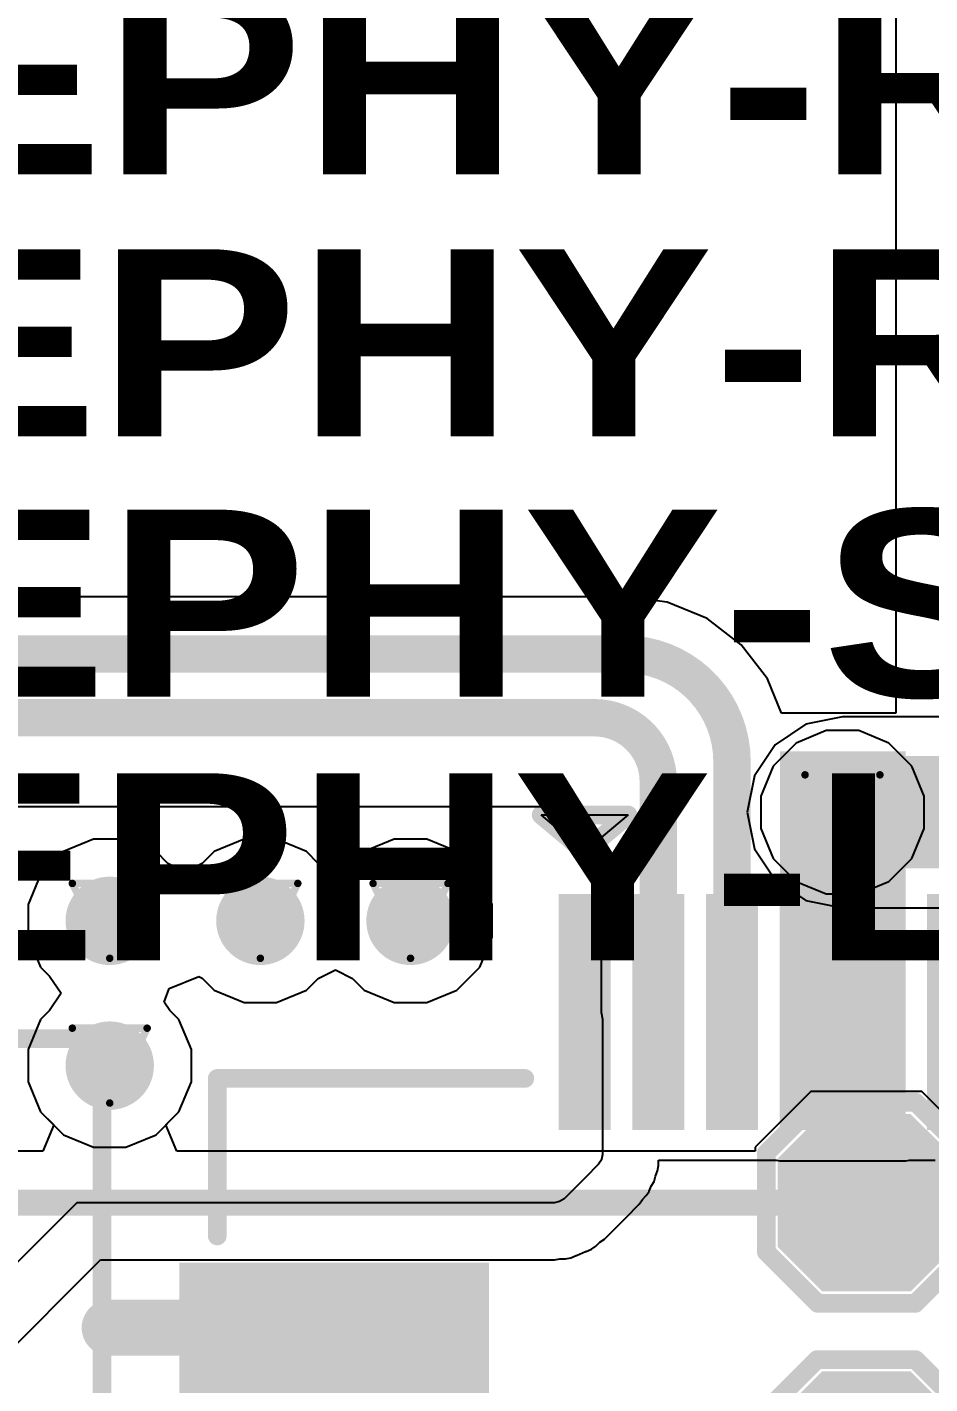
# Model space of a CAD drawing. Header units: inches. Extents: x 0 to 211, y 0 to 201.
# Drawn here: x 3.0105 to 3.2517, y 1.9777 to 2.3402 of the extents above; entities that cross this region are included whole.
import ezdxf

# ---------------------------------------------------------------- set-up
doc = ezdxf.new("R2010")
doc.units = ezdxf.units.IN
doc.header["$MEASUREMENT"] = 0
for name, color, linetype in [('Bottom Layer', 5, 'Continuous'), ('Bottom Overlay', 54, 'Continuous'), ('Bottom Paste', 16, 'Continuous'), ('Bottom Solder', 6, 'Continuous'), ('Drill Drawing', 1, 'Continuous'), ('Layer 1', 16, 'Continuous'), ('Layer 2', 76, 'Continuous'), ('Top Layer', 1, 'Continuous'), ('Top Overlay', 2, 'Continuous'), ('Top Paste', 8, 'Continuous'), ('Top Solder', 216, 'Continuous'), ('Via Holes', 16, 'Continuous')]:
    doc.layers.add(name, color=color, linetype=linetype)
doc.styles.add('Arial Black_Bold', font='', dxfattribs={"height": 0.2})
doc.styles.get('Arial Black_Bold').set_extended_font_data('Arial Black', bold=True)

# ---------------------------------------------------------------- blocks, each defined once
blk = doc.blocks.new('HX0_5_10P_XJH2_0_043_B_42')
at = {"layer": 'Bottom Layer'}
for points in [[(0.11614, 0.08465), (0.19488, 0.08465), (0.19488, 0.01772), (0.11614, 0.01772)], [(0.00492, -0.02165), (0.01476, -0.02165), (0.01476, -0.08071), (0.00492, -0.08071)], [(0.02461, -0.02165), (0.03445, -0.02165), (0.03445, -0.08071), (0.02461, -0.08071)], [(0.04429, -0.02165), (0.05413, -0.02165), (0.05413, -0.08071), (0.04429, -0.08071)], [(0.06398, -0.02165), (0.07382, -0.02165), (0.07382, -0.08071), (0.06398, -0.08071)], [(0.08366, -0.02165), (0.09351, -0.02165), (0.09351, -0.08071), (0.08366, -0.08071)]]:
    blk.add_hatch(color=5, dxfattribs=at).paths.add_polyline_path(points)
at = {"layer": 'Bottom Paste'}
for points in [[(0.11614, 0.08465), (0.19488, 0.08465), (0.19488, 0.01772), (0.11614, 0.01772)], [(0.00492, -0.02165), (0.01476, -0.02165), (0.01476, -0.08071), (0.00492, -0.08071)], [(0.02461, -0.02165), (0.03445, -0.02165), (0.03445, -0.08071), (0.02461, -0.08071)], [(0.04429, -0.02165), (0.05413, -0.02165), (0.05413, -0.08071), (0.04429, -0.08071)], [(0.06398, -0.02165), (0.07382, -0.02165), (0.07382, -0.08071), (0.06398, -0.08071)], [(0.08366, -0.02165), (0.09351, -0.02165), (0.09351, -0.08071), (0.08366, -0.08071)]]:
    blk.add_hatch(color=16, dxfattribs=at).paths.add_polyline_path(points)
at = {"layer": 'Bottom Solder'}
for points in [[(0.11414, 0.08665), (0.19688, 0.08665), (0.19688, 0.01572), (0.11414, 0.01572)], [(-0.01676, -0.01965), (-0.00292, -0.01965), (-0.00292, -0.08271), (-0.01676, -0.08271)], [(0.00292, -0.01965), (0.01676, -0.01965), (0.01676, -0.08271), (0.00292, -0.08271)], [(0.02261, -0.01965), (0.03645, -0.01965), (0.03645, -0.08271), (0.02261, -0.08271)], [(0.04229, -0.01965), (0.05613, -0.01965), (0.05613, -0.08271), (0.04229, -0.08271)], [(0.06198, -0.01965), (0.07582, -0.01965), (0.07582, -0.08271), (0.06198, -0.08271)], [(0.08166, -0.01965), (0.09551, -0.01965), (0.09551, -0.08271), (0.08166, -0.08271)]]:
    blk.add_hatch(color=6, dxfattribs=at).paths.add_polyline_path(points)
at = {"layer": 'Bottom Overlay'}
for points in [[(0.18673, 0.00862, 0.005, 0.005, 0), (0.18673, -0.03346, 0.005, 0.005, 0)], [(0.18673, -0.03346, 0.005, 0.005, 0), (0.10457, -0.03346, 0.005, 0.005, 0)]]:
    blk.add_lwpolyline(points, format="xyseb", dxfattribs=at)
for points in [[(0.18548, 0.00862, 0.0025, 0.0025, 1), (0.18798, 0.00862, 0.0025, 0.0025, 1)], [(0.10332, -0.03346, 0.0025, 0.0025, 1), (0.10582, -0.03346, 0.0025, 0.0025, 1)], [(0.18548, -0.03346, 0.0025, 0.0025, 1), (0.18798, -0.03346, 0.0025, 0.0025, 1)], [(0.18548, -0.03346, 0.0025, 0.0025, 1), (0.18798, -0.03346, 0.0025, 0.0025, 1)]]:
    blk.add_lwpolyline(points, format="xyseb", close=True, dxfattribs=at)
blk = doc.blocks.new('T____________0_5___65')
at = {"layer": 'Top Layer'}
blk.add_hatch(color=1, dxfattribs=at).paths.add_polyline_path([(0.00984, 0.01969), (-0.00984, 0.01969), (-0.01969, 0.00984), (-0.01969, -0.00984), (-0.00984, -0.01969), (0.00984, -0.01969), (0.01969, -0.00984), (0.01969, 0.00984)])
at = {"layer": 'Top Paste'}
blk.add_hatch(color=8, dxfattribs=at).paths.add_polyline_path([(0.00984, 0.01969), (-0.00984, 0.01969), (-0.01969, 0.00984), (-0.01969, -0.00984), (-0.00984, -0.01969), (0.00984, -0.01969), (0.01969, -0.00984), (0.01969, 0.00984)])
at = {"layer": 'Top Solder'}
blk.add_hatch(color=216, dxfattribs=at).paths.add_polyline_path([(0.01184, 0.02369), (-0.01184, 0.02369), (-0.02369, 0.01184), (-0.02369, -0.01184), (-0.01184, -0.02369), (0.01184, -0.02369), (0.02369, -0.01184), (0.02369, 0.01184)])
at = {"layer": 'Top Overlay'}
for points in [[(-0.02684, 0.01312, 0.005, 0.005, 0), (-0.01321, 0.02675, 0.005, 0.005, 0)], [(-0.01321, 0.02675, 0.005, 0.005, 0), (0.01325, 0.02675, 0.005, 0.005, 0)], [(0.02692, 0.01308, 0.005, 0.005, 0), (0.01325, 0.02675, 0.005, 0.005, 0)], [(-0.02684, -0.01316, 0.005, 0.005, 0), (-0.02684, 0.01312, 0.005, 0.005, 0)], [(0.02692, -0.01299, 0.005, 0.005, 0), (0.02692, 0.01308, 0.005, 0.005, 0)], [(-0.01328, -0.02672, 0.005, 0.005, 0), (-0.02684, -0.01316, 0.005, 0.005, 0)], [(0.01318, -0.02672, 0.005, 0.005, 0), (0.02692, -0.01299, 0.005, 0.005, 0)], [(0.01318, -0.02672, 0.005, 0.005, 0), (-0.01328, -0.02672, 0.005, 0.005, 0)]]:
    blk.add_lwpolyline(points, format="xyseb", dxfattribs=at)
for points in [[(-0.01446, 0.02675, 0.0025, 0.0025, 1), (-0.01196, 0.02675, 0.0025, 0.0025, 1)], [(-0.01446, 0.02675, 0.0025, 0.0025, 1), (-0.01196, 0.02675, 0.0025, 0.0025, 1)], [(0.012, 0.02675, 0.0025, 0.0025, 1), (0.0145, 0.02675, 0.0025, 0.0025, 1)], [(0.012, 0.02675, 0.0025, 0.0025, 1), (0.0145, 0.02675, 0.0025, 0.0025, 1)], [(-0.02809, 0.01312, 0.0025, 0.0025, 1), (-0.02559, 0.01312, 0.0025, 0.0025, 1)], [(-0.02809, 0.01312, 0.0025, 0.0025, 1), (-0.02559, 0.01312, 0.0025, 0.0025, 1)], [(0.02567, 0.01308, 0.0025, 0.0025, 1), (0.02816, 0.01308, 0.0025, 0.0025, 1)], [(0.02567, 0.01308, 0.0025, 0.0025, 1), (0.02816, 0.01308, 0.0025, 0.0025, 1)], [(-0.02809, -0.01316, 0.0025, 0.0025, 1), (-0.02559, -0.01316, 0.0025, 0.0025, 1)], [(-0.02809, -0.01316, 0.0025, 0.0025, 1), (-0.02559, -0.01316, 0.0025, 0.0025, 1)], [(0.02567, -0.01299, 0.0025, 0.0025, 1), (0.02816, -0.01299, 0.0025, 0.0025, 1)], [(0.02567, -0.01299, 0.0025, 0.0025, 1), (0.02816, -0.01299, 0.0025, 0.0025, 1)], [(-0.01453, -0.02672, 0.0025, 0.0025, 1), (-0.01203, -0.02672, 0.0025, 0.0025, 1)], [(-0.01453, -0.02672, 0.0025, 0.0025, 1), (-0.01203, -0.02672, 0.0025, 0.0025, 1)], [(0.01193, -0.02672, 0.0025, 0.0025, 1), (0.01443, -0.02672, 0.0025, 0.0025, 1)], [(0.01193, -0.02672, 0.0025, 0.0025, 1), (0.01443, -0.02672, 0.0025, 0.0025, 1)]]:
    blk.add_lwpolyline(points, format="xyseb", close=True, dxfattribs=at)
blk = doc.blocks.new('T____________0_5___66')
at = {"layer": 'Top Layer'}
blk.add_hatch(color=1, dxfattribs=at).paths.add_polyline_path([(0.00984, 0.01969), (-0.00984, 0.01969), (-0.01969, 0.00984), (-0.01969, -0.00984), (-0.00984, -0.01969), (0.00984, -0.01969), (0.01969, -0.00984), (0.01969, 0.00984)])
at = {"layer": 'Top Paste'}
blk.add_hatch(color=8, dxfattribs=at).paths.add_polyline_path([(0.00984, 0.01969), (-0.00984, 0.01969), (-0.01969, 0.00984), (-0.01969, -0.00984), (-0.00984, -0.01969), (0.00984, -0.01969), (0.01969, -0.00984), (0.01969, 0.00984)])
at = {"layer": 'Top Solder'}
blk.add_hatch(color=216, dxfattribs=at).paths.add_polyline_path([(0.01184, 0.02369), (-0.01184, 0.02369), (-0.02369, 0.01184), (-0.02369, -0.01184), (-0.01184, -0.02369), (0.01184, -0.02369), (0.02369, -0.01184), (0.02369, 0.01184)])
at = {"layer": 'Top Overlay'}
for points in [[(-0.02684, 0.01312, 0.005, 0.005, 0), (-0.01321, 0.02675, 0.005, 0.005, 0)], [(0.01325, 0.02675, 0.005, 0.005, 0), (-0.01321, 0.02675, 0.005, 0.005, 0)], [(0.02692, 0.01308, 0.005, 0.005, 0), (0.01325, 0.02675, 0.005, 0.005, 0)], [(-0.02685, -0.01316, 0.005, 0.005, 0), (-0.02684, 0.01312, 0.005, 0.005, 0)], [(0.02692, -0.01299, 0.005, 0.005, 0), (0.02692, 0.01308, 0.005, 0.005, 0)], [(-0.01328, -0.02672, 0.005, 0.005, 0), (-0.02685, -0.01316, 0.005, 0.005, 0)], [(0.01318, -0.02672, 0.005, 0.005, 0), (0.02692, -0.01299, 0.005, 0.005, 0)], [(0.01318, -0.02672, 0.005, 0.005, 0), (-0.01328, -0.02672, 0.005, 0.005, 0)]]:
    blk.add_lwpolyline(points, format="xyseb", dxfattribs=at)
for points in [[(-0.01446, 0.02675, 0.0025, 0.0025, 1), (-0.01196, 0.02675, 0.0025, 0.0025, 1)], [(-0.01446, 0.02675, 0.0025, 0.0025, 1), (-0.01196, 0.02675, 0.0025, 0.0025, 1)], [(0.012, 0.02675, 0.0025, 0.0025, 1), (0.0145, 0.02675, 0.0025, 0.0025, 1)], [(0.012, 0.02675, 0.0025, 0.0025, 1), (0.0145, 0.02675, 0.0025, 0.0025, 1)], [(-0.02809, 0.01312, 0.0025, 0.0025, 1), (-0.02559, 0.01312, 0.0025, 0.0025, 1)], [(-0.02809, 0.01312, 0.0025, 0.0025, 1), (-0.02559, 0.01312, 0.0025, 0.0025, 1)], [(0.02567, 0.01308, 0.0025, 0.0025, 1), (0.02817, 0.01308, 0.0025, 0.0025, 1)], [(0.02567, 0.01308, 0.0025, 0.0025, 1), (0.02817, 0.01308, 0.0025, 0.0025, 1)], [(-0.02809, -0.01316, 0.0025, 0.0025, 1), (-0.02559, -0.01316, 0.0025, 0.0025, 1)], [(-0.02809, -0.01316, 0.0025, 0.0025, 1), (-0.02559, -0.01316, 0.0025, 0.0025, 1)], [(0.02567, -0.01299, 0.0025, 0.0025, 1), (0.02817, -0.01299, 0.0025, 0.0025, 1)], [(0.02567, -0.01299, 0.0025, 0.0025, 1), (0.02817, -0.01299, 0.0025, 0.0025, 1)], [(-0.01453, -0.02672, 0.0025, 0.0025, 1), (-0.01203, -0.02672, 0.0025, 0.0025, 1)], [(-0.01453, -0.02672, 0.0025, 0.0025, 1), (-0.01203, -0.02672, 0.0025, 0.0025, 1)], [(0.01193, -0.02672, 0.0025, 0.0025, 1), (0.01443, -0.02672, 0.0025, 0.0025, 1)], [(0.01193, -0.02672, 0.0025, 0.0025, 1), (0.01443, -0.02672, 0.0025, 0.0025, 1)]]:
    blk.add_lwpolyline(points, format="xyseb", close=True, dxfattribs=at)

msp = doc.modelspace()

# ---------------------------------------------------------------- hatches: boundary and pattern name
at = {"layer": 'Bottom Layer'}
msp.add_hatch(color=5, dxfattribs=at).paths.add_polyline_path([(3.21158, 2.04755), (3.24523, 2.04755), (3.24523, 2.14673), (3.21158, 2.14673)])
h = msp.add_hatch(color=5, dxfattribs=at)
edge = h.paths.add_edge_path()
edge.add_arc((3.22831, 2.13047), 0.01181, 0, 360)
h = msp.add_hatch(color=5, dxfattribs=at)
edge = h.paths.add_edge_path()
edge.add_arc((3.03254, 2.10146), 0.01181, 0, 360)
h = msp.add_hatch(color=5, dxfattribs=at)
edge = h.paths.add_edge_path()
edge.add_arc((3.07279, 2.10146), 0.01181, 0, 360)
h = msp.add_hatch(color=5, dxfattribs=at)
edge = h.paths.add_edge_path()
edge.add_arc((3.1129, 2.10146), 0.01181, 0, 360)
h = msp.add_hatch(color=5, dxfattribs=at)
edge = h.paths.add_edge_path()
edge.add_arc((3.03254, 2.06278), 0.01181, 0, 360)
at = {"layer": 'Layer 1'}
h = msp.add_hatch(color=16, dxfattribs=at)
edge = h.paths.add_edge_path()
edge.add_arc((3.22831, 2.13047), 0.01181, 0, 360)
h = msp.add_hatch(color=16, dxfattribs=at)
edge = h.paths.add_edge_path()
edge.add_arc((3.03254, 2.10146), 0.01181, 0, 360)
h = msp.add_hatch(color=16, dxfattribs=at)
edge = h.paths.add_edge_path()
edge.add_arc((3.07279, 2.10146), 0.01181, 0, 360)
h = msp.add_hatch(color=16, dxfattribs=at)
edge = h.paths.add_edge_path()
edge.add_arc((3.1129, 2.10146), 0.01181, 0, 360)
h = msp.add_hatch(color=16, dxfattribs=at)
edge = h.paths.add_edge_path()
edge.add_arc((3.03254, 2.06278), 0.01181, 0, 360)
at = {"layer": 'Layer 2'}
h = msp.add_hatch(color=76, dxfattribs=at)
edge = h.paths.add_edge_path()
edge.add_arc((3.22831, 2.13047), 0.01181, 0, 360)
h = msp.add_hatch(color=76, dxfattribs=at)
edge = h.paths.add_edge_path()
edge.add_arc((3.03254, 2.10146), 0.01181, 0, 360)
h = msp.add_hatch(color=76, dxfattribs=at)
edge = h.paths.add_edge_path()
edge.add_arc((3.07279, 2.10146), 0.01181, 0, 360)
h = msp.add_hatch(color=76, dxfattribs=at)
edge = h.paths.add_edge_path()
edge.add_arc((3.1129, 2.10146), 0.01181, 0, 360)
h = msp.add_hatch(color=76, dxfattribs=at)
edge = h.paths.add_edge_path()
edge.add_arc((3.03254, 2.06278), 0.01181, 0, 360)
at = {"layer": 'Top Layer'}
h = msp.add_hatch(color=1, dxfattribs=at)
edge = h.paths.add_edge_path()
edge.add_arc((3.22831, 2.13047), 0.01181, 0, 360)
h = msp.add_hatch(color=1, dxfattribs=at)
edge = h.paths.add_edge_path()
edge.add_arc((3.03254, 2.10146), 0.01181, 0, 360)
h = msp.add_hatch(color=1, dxfattribs=at)
edge = h.paths.add_edge_path()
edge.add_arc((3.07279, 2.10146), 0.01181, 0, 360)
h = msp.add_hatch(color=1, dxfattribs=at)
edge = h.paths.add_edge_path()
edge.add_arc((3.1129, 2.10146), 0.01181, 0, 360)
h = msp.add_hatch(color=1, dxfattribs=at)
edge = h.paths.add_edge_path()
edge.add_arc((3.03254, 2.06278), 0.01181, 0, 360)
at = {"layer": 'Via Holes'}
h = msp.add_hatch(color=7, dxfattribs=at)
edge = h.paths.add_edge_path()
edge.add_arc((3.22831, 2.13047), 0.00591, 0, 360)
h = msp.add_hatch(color=7, dxfattribs=at)
edge = h.paths.add_edge_path()
edge.add_arc((3.03254, 2.10146), 0.00591, 0, 360)
h = msp.add_hatch(color=7, dxfattribs=at)
edge = h.paths.add_edge_path()
edge.add_arc((3.07279, 2.10146), 0.00591, 0, 360)
h = msp.add_hatch(color=7, dxfattribs=at)
edge = h.paths.add_edge_path()
edge.add_arc((3.1129, 2.10146), 0.00591, 0, 360)
h = msp.add_hatch(color=7, dxfattribs=at)
edge = h.paths.add_edge_path()
edge.add_arc((3.03254, 2.06278), 0.00591, 0, 360)

# ---------------------------------------------------------------- linework, layer by layer
at = {"layer": 'Bottom Layer'}
for p, q in [((3.24255, 3.03456), (3.24255, 2.15693)), ((3.17011, 2.18802), (2.67683, 2.18802)), ((3.18151, 2.1866), (3.17011, 2.1881)), ((3.17011, 2.1881), (3.17011, 2.18802)), ((3.19214, 2.1822), (3.18151, 2.1866)), ((3.20126, 2.1752), (3.19214, 2.1822)), ((3.20826, 2.16608), (3.20126, 2.1752)), ((3.21205, 2.15693), (3.20826, 2.16608)), ((3.24255, 2.15693), (3.21205, 2.15693)), ((2.76031, 2.132), (3.15351, 2.132)), ((3.15351, 2.132), (3.16293, 2.12258)), ((3.16293, 2.12258), (3.16381, 2.1217)), ((3.16381, 2.1217), (3.16381, 2.07707)), ((3.16381, 2.07707), (3.16418, 2.0752)), ((3.16418, 2.0752), (3.16418, 2.03905)), ((3.1639, 2.03765), (3.16312, 2.03647)), ((3.16418, 2.03905), (3.1639, 2.03766)), ((3.1639, 2.03766), (3.1639, 2.03765)), ((3.17918, 2.03607), (3.17918, 2.03755)), ((3.17918, 2.03755), (3.21059, 2.03755)), ((3.21059, 2.03755), (3.21158, 2.03735)), ((3.21158, 2.03735), (3.24523, 2.03735)), ((3.24523, 2.03735), (3.24621, 2.03755)), ((3.24621, 2.03755), (3.25308, 2.03755)), ((3.16312, 2.03647), (3.15952, 2.03282)), ((3.17833, 2.03328), (3.1789, 2.03467)), ((3.1789, 2.03467), (3.17918, 2.03607)), ((3.15952, 2.03282), (3.15392, 2.02722)), ((3.17668, 2.02925), (3.17722, 2.03059)), ((3.17722, 2.03059), (3.17803, 2.0318)), ((3.17803, 2.0318), (3.17833, 2.03328)), ((3.15274, 2.02643), (3.15135, 2.02616)), ((3.15392, 2.02722), (3.15274, 2.02643)), ((3.17401, 2.02574), (3.17484, 2.02699)), ((3.17484, 2.02699), (3.1759, 2.02807)), ((3.1759, 2.02807), (3.17662, 2.02916)), ((3.17662, 2.02916), (3.17668, 2.02925)), ((3.17662, 2.02916), (3.17662, 2.02916)), ((3.17662, 2.02916), (3.17662, 2.02916)), ((3.02377, 2.02616), (3.01929, 2.02168)), ((3.15135, 2.02616), (3.02377, 2.02616)), ((3.17041, 2.02208), (3.17401, 2.02574)), ((3.01929, 2.02168), (2.98704, 1.98943)), ((3.01929, 2.02168), (3.01929, 2.02168)), ((3.16474, 2.01641), (3.17033, 2.022)), ((3.17033, 2.022), (3.17037, 2.02205)), ((3.17037, 2.02205), (3.17041, 2.02208)), ((3.16242, 2.01451), (3.16349, 2.01557)), ((3.16349, 2.01557), (3.16474, 2.01641)), ((3.15573, 2.01143), (3.15712, 2.01201)), ((3.15712, 2.01201), (3.15721, 2.01203)), ((3.15721, 2.01203), (3.15728, 2.01208)), ((3.15728, 2.01208), (3.15969, 2.01308)), ((3.15969, 2.01308), (3.15978, 2.01309)), ((3.15978, 2.01309), (3.15985, 2.01314)), ((3.15985, 2.01314), (3.16124, 2.01372)), ((3.16124, 2.01372), (3.16242, 2.01451)), ((2.99785, 1.97861), (3.0301, 2.01086)), ((3.0301, 2.01086), (3.15135, 2.01086)), ((3.15135, 2.01086), (3.15283, 2.01116)), ((3.15283, 2.01116), (3.15434, 2.01116)), ((3.15434, 2.01116), (3.15573, 2.01143))]:
    msp.add_line(p, q, dxfattribs=at)
for points in [[(2.67683, 2.17273, 0.01, 0.01, 0), (3.17011, 2.17273, 0.01, 0.01, 0)], [(3.17011, 2.17273, 0.01, 0.01, -0.414214), (3.19879, 2.14405, 0.01, 0.01, 0)], [(2.67683, 2.15573, 0.01, 0.01, 0), (3.16205, 2.15573, 0.01, 0.01, 0)], [(3.16205, 2.15573, 0.01, 0.01, -0.414214), (3.1791, 2.13867, 0.01, 0.01, 0)], [(3.19879, 2.07707, 0.01, 0.01, 0), (3.19879, 2.14405, 0.01, 0.01, 0)], [(3.1791, 2.07707, 0.01, 0.01, 0), (3.1791, 2.13867, 0.01, 0.01, 0)], [(3.03254, 1.99274, 0.015, 0.015, 0), (3.07446, 1.99274, 0.015, 0.015, 0)], [(3.07446, 1.99274, 0.015, 0.015, 0), (3.09249, 1.97471, 0.015, 0.015, 0)]]:
    msp.add_lwpolyline(points, format="xyseb", dxfattribs=at)
for points in [[(3.16761, 2.17273, 0.005, 0.005, 1), (3.17261, 2.17273, 0.005, 0.005, 1)], [(3.16761, 2.17273, 0.005, 0.005, 1), (3.17261, 2.17273, 0.005, 0.005, 1)], [(3.15955, 2.15573, 0.005, 0.005, 1), (3.16455, 2.15573, 0.005, 0.005, 1)], [(3.15955, 2.15573, 0.005, 0.005, 1), (3.16455, 2.15573, 0.005, 0.005, 1)], [(3.19629, 2.14405, 0.005, 0.005, 1), (3.20129, 2.14405, 0.005, 0.005, 1)], [(3.19629, 2.14405, 0.005, 0.005, 1), (3.20129, 2.14405, 0.005, 0.005, 1)], [(3.1766, 2.13867, 0.005, 0.005, 1), (3.1816, 2.13867, 0.005, 0.005, 1)], [(3.1766, 2.13867, 0.005, 0.005, 1), (3.1816, 2.13867, 0.005, 0.005, 1)], [(3.1766, 2.07707, 0.005, 0.005, 1), (3.1816, 2.07707, 0.005, 0.005, 1)], [(3.19629, 2.07707, 0.005, 0.005, 1), (3.20129, 2.07707, 0.005, 0.005, 1)], [(3.02879, 1.99274, 0.0075, 0.0075, 1), (3.03629, 1.99274, 0.0075, 0.0075, 1)], [(3.07071, 1.99274, 0.0075, 0.0075, 1), (3.07821, 1.99274, 0.0075, 0.0075, 1)], [(3.07071, 1.99274, 0.0075, 0.0075, 1), (3.07821, 1.99274, 0.0075, 0.0075, 1)], [(3.08874, 1.97471, 0.0075, 0.0075, 1), (3.09624, 1.97471, 0.0075, 0.0075, 1)]]:
    msp.add_lwpolyline(points, format="xyseb", close=True, dxfattribs=at)
at = {"layer": 'Bottom Overlay'}
for p, q in [((3.15942, 2.12), (3.14781, 2.12975)), ((3.14781, 2.12975), (3.17103, 2.12975)), ((3.17103, 2.12975), (3.15942, 2.12))]:
    msp.add_line(p, q, dxfattribs=at)
for points in [[(3.14781, 2.12975, 0.005, 0.005, 0), (3.17103, 2.12975, 0.005, 0.005, 0)], [(3.14781, 2.12975, 0.005, 0.005, 0), (3.15942, 2.12, 0.005, 0.005, 0)], [(3.15942, 2.12, 0.005, 0.005, 0), (3.17103, 2.12975, 0.005, 0.005, 0)]]:
    msp.add_lwpolyline(points, format="xyseb", dxfattribs=at)
for points in [[(3.14656, 2.12975, 0.0025, 0.0025, 1), (3.14906, 2.12975, 0.0025, 0.0025, 1)], [(3.14656, 2.12975, 0.0025, 0.0025, 1), (3.14906, 2.12975, 0.0025, 0.0025, 1)], [(3.16978, 2.12975, 0.0025, 0.0025, 1), (3.17228, 2.12975, 0.0025, 0.0025, 1)], [(3.16978, 2.12975, 0.0025, 0.0025, 1), (3.17228, 2.12975, 0.0025, 0.0025, 1)], [(3.15817, 2.12, 0.0025, 0.0025, 1), (3.16067, 2.12, 0.0025, 0.0025, 1)], [(3.15817, 2.12, 0.0025, 0.0025, 1), (3.16067, 2.12, 0.0025, 0.0025, 1)]]:
    msp.add_lwpolyline(points, format="xyseb", close=True, dxfattribs=at)
at = {"layer": 'Drill Drawing'}
for points in [[(3.21831, 2.14047, 0.002, 0.002, 0), (3.23831, 2.14047, 0.002, 0.002, 0)], [(3.21831, 2.14047, 0.002, 0.002, 0), (3.22831, 2.12047, 0.002, 0.002, 0)], [(3.22831, 2.12047, 0.002, 0.002, 0), (3.23831, 2.14047, 0.002, 0.002, 0)], [(3.02254, 2.11146, 0.002, 0.002, 0), (3.04254, 2.11146, 0.002, 0.002, 0)], [(3.02254, 2.11146, 0.002, 0.002, 0), (3.03254, 2.09146, 0.002, 0.002, 0)], [(3.03254, 2.09146, 0.002, 0.002, 0), (3.04254, 2.11146, 0.002, 0.002, 0)], [(3.06279, 2.11146, 0.002, 0.002, 0), (3.08279, 2.11146, 0.002, 0.002, 0)], [(3.06279, 2.11146, 0.002, 0.002, 0), (3.07279, 2.09146, 0.002, 0.002, 0)], [(3.07279, 2.09146, 0.002, 0.002, 0), (3.08279, 2.11146, 0.002, 0.002, 0)], [(3.1029, 2.11146, 0.002, 0.002, 0), (3.1229, 2.11146, 0.002, 0.002, 0)], [(3.1029, 2.11146, 0.002, 0.002, 0), (3.1129, 2.09146, 0.002, 0.002, 0)], [(3.1129, 2.09146, 0.002, 0.002, 0), (3.1229, 2.11146, 0.002, 0.002, 0)], [(3.02254, 2.07278, 0.002, 0.002, 0), (3.04254, 2.07278, 0.002, 0.002, 0)], [(3.02254, 2.07278, 0.002, 0.002, 0), (3.03254, 2.05278, 0.002, 0.002, 0)], [(3.03254, 2.05278, 0.002, 0.002, 0), (3.04254, 2.07278, 0.002, 0.002, 0)]]:
    msp.add_lwpolyline(points, format="xyseb", dxfattribs=at)
for points in [[(3.21781, 2.14047, 0.001, 0.001, 1), (3.21881, 2.14047, 0.001, 0.001, 1)], [(3.21781, 2.14047, 0.001, 0.001, 1), (3.21881, 2.14047, 0.001, 0.001, 1)], [(3.23781, 2.14047, 0.001, 0.001, 1), (3.23881, 2.14047, 0.001, 0.001, 1)], [(3.23781, 2.14047, 0.001, 0.001, 1), (3.23881, 2.14047, 0.001, 0.001, 1)], [(3.22781, 2.12047, 0.001, 0.001, 1), (3.22881, 2.12047, 0.001, 0.001, 1)], [(3.22781, 2.12047, 0.001, 0.001, 1), (3.22881, 2.12047, 0.001, 0.001, 1)], [(3.02204, 2.11146, 0.001, 0.001, 1), (3.02304, 2.11146, 0.001, 0.001, 1)], [(3.02204, 2.11146, 0.001, 0.001, 1), (3.02304, 2.11146, 0.001, 0.001, 1)], [(3.04204, 2.11146, 0.001, 0.001, 1), (3.04304, 2.11146, 0.001, 0.001, 1)], [(3.04204, 2.11146, 0.001, 0.001, 1), (3.04304, 2.11146, 0.001, 0.001, 1)], [(3.06229, 2.11146, 0.001, 0.001, 1), (3.06329, 2.11146, 0.001, 0.001, 1)], [(3.06229, 2.11146, 0.001, 0.001, 1), (3.06329, 2.11146, 0.001, 0.001, 1)], [(3.08229, 2.11146, 0.001, 0.001, 1), (3.08329, 2.11146, 0.001, 0.001, 1)], [(3.08229, 2.11146, 0.001, 0.001, 1), (3.08329, 2.11146, 0.001, 0.001, 1)], [(3.1024, 2.11146, 0.001, 0.001, 1), (3.1034, 2.11146, 0.001, 0.001, 1)], [(3.1024, 2.11146, 0.001, 0.001, 1), (3.1034, 2.11146, 0.001, 0.001, 1)], [(3.1224, 2.11146, 0.001, 0.001, 1), (3.1234, 2.11146, 0.001, 0.001, 1)], [(3.1224, 2.11146, 0.001, 0.001, 1), (3.1234, 2.11146, 0.001, 0.001, 1)], [(3.03204, 2.09146, 0.001, 0.001, 1), (3.03304, 2.09146, 0.001, 0.001, 1)], [(3.03204, 2.09146, 0.001, 0.001, 1), (3.03304, 2.09146, 0.001, 0.001, 1)], [(3.07229, 2.09146, 0.001, 0.001, 1), (3.07329, 2.09146, 0.001, 0.001, 1)], [(3.07229, 2.09146, 0.001, 0.001, 1), (3.07329, 2.09146, 0.001, 0.001, 1)], [(3.1124, 2.09146, 0.001, 0.001, 1), (3.1134, 2.09146, 0.001, 0.001, 1)], [(3.1124, 2.09146, 0.001, 0.001, 1), (3.1134, 2.09146, 0.001, 0.001, 1)], [(3.02204, 2.07278, 0.001, 0.001, 1), (3.02304, 2.07278, 0.001, 0.001, 1)], [(3.02204, 2.07278, 0.001, 0.001, 1), (3.02304, 2.07278, 0.001, 0.001, 1)], [(3.04204, 2.07278, 0.001, 0.001, 1), (3.04304, 2.07278, 0.001, 0.001, 1)], [(3.04204, 2.07278, 0.001, 0.001, 1), (3.04304, 2.07278, 0.001, 0.001, 1)], [(3.03204, 2.05278, 0.001, 0.001, 1), (3.03304, 2.05278, 0.001, 0.001, 1)], [(3.03204, 2.05278, 0.001, 0.001, 1), (3.03304, 2.05278, 0.001, 0.001, 1)]]:
    msp.add_lwpolyline(points, format="xyseb", close=True, dxfattribs=at)
at = {"layer": 'Layer 1'}
for p, q in [((3.22398, 2.15228), (3.21596, 2.14896)), ((3.23265, 2.15228), (3.22398, 2.15228)), ((3.24067, 2.14896), (3.23265, 2.15228)), ((3.21596, 2.14896), (3.20982, 2.14282)), ((3.24681, 2.14282), (3.24067, 2.14896)), ((3.20982, 2.14282), (3.2065, 2.1348)), ((3.25013, 2.1348), (3.24681, 2.14282)), ((3.2065, 2.1348), (3.2065, 2.12613)), ((3.25013, 2.12613), (3.25013, 2.1348)), ((3.2065, 2.12613), (3.20982, 2.11811)), ((3.24681, 2.11811), (3.25013, 2.12613)), ((3.0282, 2.12327), (3.02019, 2.11995)), ((3.03688, 2.12327), (3.0282, 2.12327)), ((3.0449, 2.11995), (3.03688, 2.12327)), ((3.06845, 2.12327), (3.06043, 2.11995)), ((3.07712, 2.12327), (3.06845, 2.12327)), ((3.08514, 2.11995), (3.07712, 2.12327)), ((3.10857, 2.12327), (3.10055, 2.11995)), ((3.11724, 2.12327), (3.10857, 2.12327)), ((3.12526, 2.11995), (3.11724, 2.12327)), ((3.02019, 2.11995), (3.01405, 2.11382)), ((3.04809, 2.11676), (3.0449, 2.11995)), ((3.06043, 2.11995), (3.05724, 2.11676)), ((3.08827, 2.11682), (3.08514, 2.11995)), ((3.10055, 2.11995), (3.09742, 2.11682)), ((3.13139, 2.11382), (3.12526, 2.11995)), ((3.20982, 2.11811), (3.21596, 2.11197)), ((3.24067, 2.11197), (3.24681, 2.11811)), ((3.01405, 2.11382), (3.01073, 2.1058)), ((3.05266, 2.11459), (3.04809, 2.11676)), ((3.05724, 2.11676), (3.05266, 2.11459)), ((3.09284, 2.11459), (3.08827, 2.11682)), ((3.09742, 2.11682), (3.09284, 2.11459)), ((3.13471, 2.1058), (3.13139, 2.11382)), ((3.21596, 2.11197), (3.22398, 2.10865)), ((3.23265, 2.10865), (3.24067, 2.11197)), ((3.22398, 2.10865), (3.23265, 2.10865)), ((3.01073, 2.1058), (3.01073, 2.09713)), ((3.13471, 2.09713), (3.13471, 2.1058)), ((3.01073, 2.09713), (3.01405, 2.08911)), ((3.13139, 2.08911), (3.13471, 2.09713)), ((3.01405, 2.08911), (3.01646, 2.0867)), ((3.08827, 2.0861), (3.09284, 2.08834)), ((3.09284, 2.08834), (3.09742, 2.0861)), ((3.12526, 2.08297), (3.13139, 2.08911)), ((3.01646, 2.0867), (3.0196, 2.08212)), ((3.04846, 2.08334), (3.05633, 2.0866)), ((3.05633, 2.0866), (3.05724, 2.08617)), ((3.05724, 2.08617), (3.06043, 2.08297)), ((3.08514, 2.08297), (3.08827, 2.0861)), ((3.09742, 2.0861), (3.10055, 2.08297)), ((3.0196, 2.08212), (3.01646, 2.07755)), ((3.04711, 2.07975), (3.04846, 2.08334)), ((3.06043, 2.08297), (3.06845, 2.07965)), ((3.07712, 2.07965), (3.08514, 2.08297)), ((3.10055, 2.08297), (3.10857, 2.07965)), ((3.11724, 2.07965), (3.12526, 2.08297)), ((3.01646, 2.07755), (3.01405, 2.07514)), ((3.04862, 2.07755), (3.04711, 2.07975)), ((3.05103, 2.07514), (3.04862, 2.07755)), ((3.06845, 2.07965), (3.07712, 2.07965)), ((3.10857, 2.07965), (3.11724, 2.07965)), ((3.01405, 2.07514), (3.01073, 2.06712)), ((3.05435, 2.06712), (3.05103, 2.07514)), ((3.01073, 2.06712), (3.01073, 2.05844)), ((3.05435, 2.05844), (3.05435, 2.06712)), ((3.01073, 2.05844), (3.01405, 2.05043)), ((3.05103, 2.05043), (3.05435, 2.05844)), ((3.01405, 2.05043), (3.02019, 2.04429)), ((3.0449, 2.04429), (3.05103, 2.05043)), ((3.02019, 2.04429), (3.0282, 2.04097)), ((3.0282, 2.04097), (3.03688, 2.04097)), ((3.03688, 2.04097), (3.0449, 2.04429))]:
    msp.add_line(p, q, dxfattribs=at)
at = {"layer": 'Layer 2'}
for p, q in [((3.22398, 2.15228), (3.21596, 2.14896)), ((3.23265, 2.15228), (3.22398, 2.15228)), ((3.24067, 2.14896), (3.23265, 2.15228)), ((3.21596, 2.14896), (3.20982, 2.14282)), ((3.24681, 2.14282), (3.24067, 2.14896)), ((3.20982, 2.14282), (3.2065, 2.1348)), ((3.25013, 2.1348), (3.24681, 2.14282)), ((3.2065, 2.1348), (3.2065, 2.12613)), ((3.25013, 2.12613), (3.25013, 2.1348)), ((3.2065, 2.12613), (3.20982, 2.11811)), ((3.24681, 2.11811), (3.25013, 2.12613)), ((3.20982, 2.11811), (3.21596, 2.11197)), ((3.24067, 2.11197), (3.24681, 2.11811)), ((3.21596, 2.11197), (3.22398, 2.10865)), ((3.23265, 2.10865), (3.24067, 2.11197)), ((3.22398, 2.10865), (3.23265, 2.10865))]:
    msp.add_line(p, q, dxfattribs=at)
at = {"layer": 'Top Layer'}
for p, q in [((3.21856, 2.15401), (3.21029, 2.14849)), ((3.22831, 2.15596), (3.21856, 2.15401)), ((3.32674, 2.15596), (3.22831, 2.15596)), ((3.21029, 2.14849), (3.20477, 2.14022)), ((3.20477, 2.14022), (3.20282, 2.13047)), ((3.20282, 2.13047), (3.20477, 2.12071)), ((3.0282, 2.12327), (3.02019, 2.11995)), ((3.03688, 2.12327), (3.0282, 2.12327)), ((3.0449, 2.11995), (3.03688, 2.12327)), ((3.06845, 2.12327), (3.06043, 2.11995)), ((3.07712, 2.12327), (3.06845, 2.12327)), ((3.08514, 2.11995), (3.07712, 2.12327)), ((3.10857, 2.12327), (3.10055, 2.11995)), ((3.11724, 2.12327), (3.10857, 2.12327)), ((3.12526, 2.11995), (3.11724, 2.12327)), ((3.20477, 2.12071), (3.21029, 2.11244)), ((3.02019, 2.11995), (3.01405, 2.11382)), ((3.04809, 2.11676), (3.0449, 2.11995)), ((3.06043, 2.11995), (3.05724, 2.11676)), ((3.08827, 2.11682), (3.08514, 2.11995)), ((3.10055, 2.11995), (3.09742, 2.11682)), ((3.13139, 2.11382), (3.12526, 2.11995)), ((3.01405, 2.11382), (3.01073, 2.1058)), ((3.05266, 2.11459), (3.04809, 2.11676)), ((3.05724, 2.11676), (3.05266, 2.11459)), ((3.09284, 2.11459), (3.08827, 2.11682)), ((3.09742, 2.11682), (3.09284, 2.11459)), ((3.13471, 2.1058), (3.13139, 2.11382)), ((3.21029, 2.11244), (3.21856, 2.10692)), ((3.21856, 2.10692), (3.22831, 2.10498)), ((3.01073, 2.1058), (3.01073, 2.09713)), ((3.13471, 2.09713), (3.13471, 2.1058)), ((3.22831, 2.10498), (3.32674, 2.10498)), ((3.01073, 2.09713), (3.01405, 2.08911)), ((3.13139, 2.08911), (3.13471, 2.09713)), ((3.01405, 2.08911), (3.01646, 2.0867)), ((3.08827, 2.0861), (3.09284, 2.08834)), ((3.09284, 2.08834), (3.09742, 2.0861)), ((3.12526, 2.08297), (3.13139, 2.08911)), ((3.01646, 2.0867), (3.0196, 2.08212)), ((3.04846, 2.08334), (3.05633, 2.0866)), ((3.05633, 2.0866), (3.05724, 2.08617)), ((3.05724, 2.08617), (3.06043, 2.08297)), ((3.08514, 2.08297), (3.08827, 2.0861)), ((3.09742, 2.0861), (3.10055, 2.08297)), ((3.0196, 2.08212), (3.01646, 2.07755)), ((3.04711, 2.07975), (3.04846, 2.08334)), ((3.06043, 2.08297), (3.06845, 2.07965)), ((3.07712, 2.07965), (3.08514, 2.08297)), ((3.10055, 2.08297), (3.10857, 2.07965)), ((3.11724, 2.07965), (3.12526, 2.08297)), ((3.01646, 2.07755), (3.01405, 2.07514)), ((3.04862, 2.07755), (3.04711, 2.07975)), ((3.05103, 2.07514), (3.04862, 2.07755)), ((3.06845, 2.07965), (3.07712, 2.07965)), ((3.10857, 2.07965), (3.11724, 2.07965)), ((3.01405, 2.07514), (3.01073, 2.06712)), ((3.05435, 2.06712), (3.05103, 2.07514)), ((3.01073, 2.06712), (3.01073, 2.05844)), ((3.05435, 2.05844), (3.05435, 2.06712)), ((3.01073, 2.05844), (3.01405, 2.05043)), ((3.05103, 2.05043), (3.05435, 2.05844)), ((3.21984, 2.05584), (3.205, 2.041)), ((3.24953, 2.05584), (3.21984, 2.05584)), ((3.26437, 2.041), (3.24953, 2.05584)), ((3.01405, 2.05043), (3.01756, 2.04692)), ((3.04753, 2.04692), (3.05103, 2.05043)), ((3.01756, 2.04692), (3.01466, 2.03992)), ((3.05043, 2.03992), (3.04753, 2.04692)), ((3.205, 2.041), (3.205, 2.03992)), ((3.01466, 2.03992), (3.00478, 2.03992)), ((3.205, 2.03992), (3.05043, 2.03992))]:
    msp.add_line(p, q, dxfattribs=at)
for points in [[(3.22831, 2.13047, 0.03, 0.03, 0), (3.32674, 2.13047, 0.03, 0.03, 0)], [(2.90333, 2.02616, 0.007, 0.007, 0), (3.23469, 2.02616, 0.007, 0.007, 0)]]:
    msp.add_lwpolyline(points, format="xyseb", dxfattribs=at)
for points in [[(3.22081, 2.13047, 0.015, 0.015, 1), (3.23581, 2.13047, 0.015, 0.015, 1)], [(3.23294, 2.02616, 0.0035, 0.0035, 1), (3.23644, 2.02616, 0.0035, 0.0035, 1)]]:
    msp.add_lwpolyline(points, format="xyseb", close=True, dxfattribs=at)
at = {"layer": 'Top Overlay'}
for points in [[(2.89387, 2.07, 0.005, 0.005, 0), (3.03048, 2.07, 0.005, 0.005, 0)], [(3.03048, 1.8656, 0.005, 0.005, 0), (3.03048, 2.07, 0.005, 0.005, 0)]]:
    msp.add_lwpolyline(points, format="xyseb", dxfattribs=at)
msp.add_lwpolyline([(3.02923, 2.07, 0.0025, 0.0025, 1), (3.03173, 2.07, 0.0025, 0.0025, 1)], format="xyseb", close=True, dxfattribs=at)
msp.add_lwpolyline([(3.02923, 2.07, 0.0025, 0.0025, 1), (3.03173, 2.07, 0.0025, 0.0025, 1)], format="xyseb", close=True, dxfattribs=at)

# ---------------------------------------------------------------- block references
for name, p, rotation in [('HX0_5_10P_XJH2_0_043_B_42', (3.248, 2.02589), 180), ('T____________0_5___65', (3.23469, 2.02616), 270), ('T____________0_5___66', (3.23468, 1.95739), 270)]:
    msp.add_blockref(name, p, dxfattribs=dict(rotation=rotation))

# ---------------------------------------------------------------- texts
at = {"layer": 'Top Overlay', "style": 'Arial Black_Bold'}
for s, p in [('EPHY-RXP', (2.97754, 2.3009)), ('EPHY-RXN', (2.97611, 2.2309)), ('EPHY-SPD', (2.97853, 2.16132)), ('EPHY-LNK', (2.97581, 2.0909))]:
    msp.add_text(s, height=0.05, dxfattribs=at).set_placement(p)

doc.saveas('drawing.dxf')
